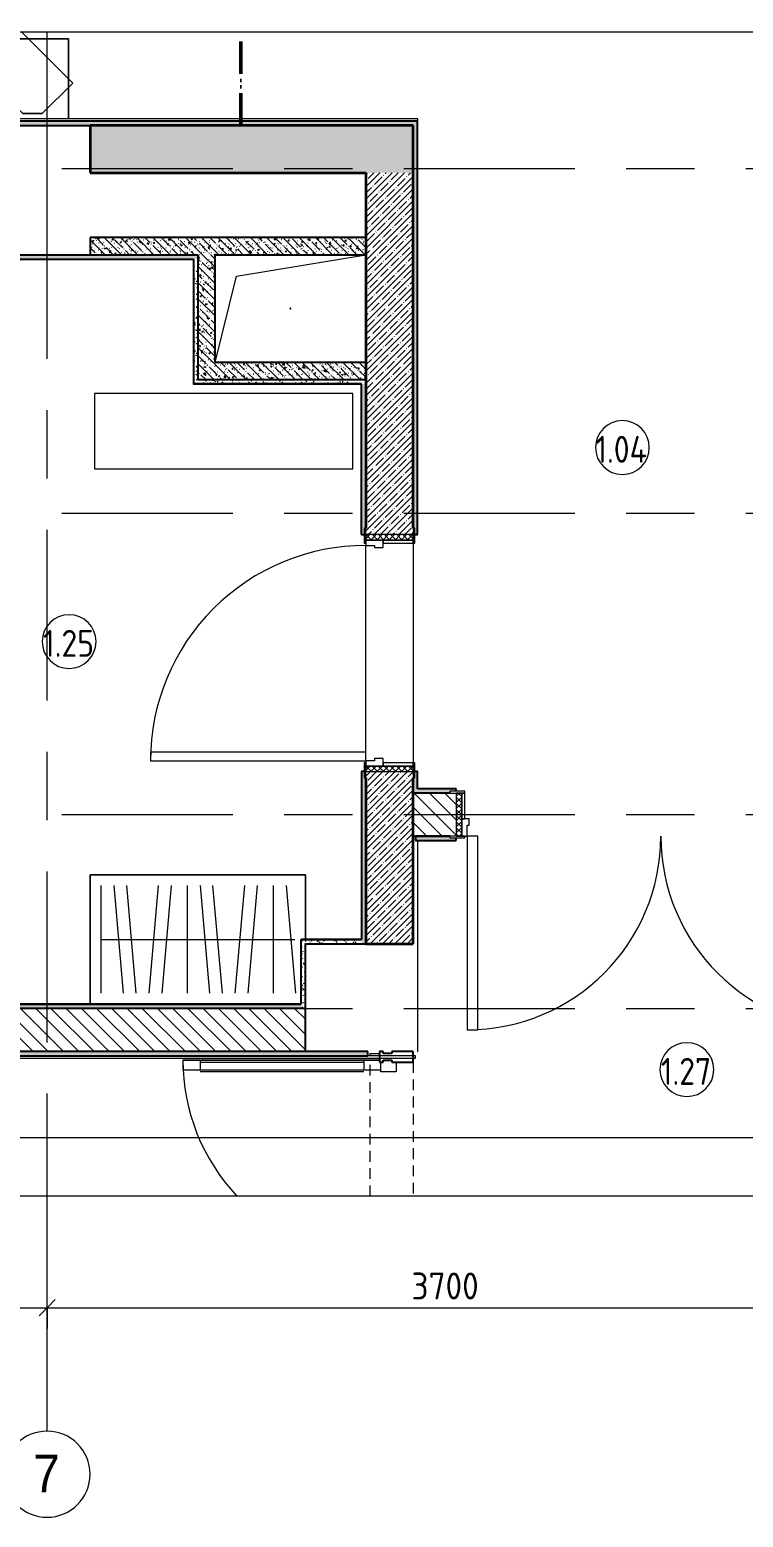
# Model space of a CAD drawing. Header units: millimetres. Extents: x 3991 to 282775, y -8553 to 29560.
# Drawn here: x 33327 to 36640, y 8736 to 15645 of the extents above; entities that cross this region are included whole.
import ezdxf

# ---------------------------------------------------------------- set-up
doc = ezdxf.new("R2010")
doc.units = ezdxf.units.MM
for name, pattern in [('200_ШТРИХ_2Т_ш3_п0_6_п0_6_п0_6_', [240, 150, -30, 0, -30, 0, -30]), ('200_ШТРИХ__ш1_п0_6_', [80, 50, -30]), ('Осевая', [1587.5, 317.5, -238.125, 793.75, -238.125])]:
    doc.linetypes.add(name, pattern=pattern)
for name, color, linetype, lineweight in [('A-ANNO-DIMS', 7, 'Continuous', 9), ('A-ANNO-DIMS-50', 7, 'Continuous', 9), ('A-AREA-IDEN', 7, 'Continuous', 9), ('A-DETL-2', 7, '200_ШТРИХ_2Т_ш3_п0_6_п0_6_п0_6_', 50), ('A-DETL-GENF', 7, 'Continuous', 9), ('A-DETL-MBND', 7, '200_ШТРИХ__ш1_п0_6_', 9), ('A-DOOR', 7, 'Continuous', 9), ('A-DOOR-1', 7, 'Continuous', 15), ('A-DOOR-FRAM', 7, 'Continuous', 15), ('A-DOOR-FRAM-1', 7, 'Continuous', 9), ('A-GENM', 7, 'Continuous', 9), ('A-GLAZ-CWMG', 7, 'Continuous', 9), ('A-GLAZ-CWMG-1', 7, 'Continuous', 25), ('A-WALL', 7, 'Continuous', 9), ('I-FURN', 7, 'Continuous', 9), ('I-WALL', 7, 'Continuous', 9), ('Оси', 7, 'Continuous', 9), ('Оси-1', 7, 'Continuous', 20), ('Оси-2', 7, 'Осевая', 9)]:
    doc.layers.add(name, color=color, linetype=linetype, lineweight=lineweight)
for name, color, linetype, lineweight, true_color in [('A-WALL-1', 7, 'Continuous', 25, 0x3c3c3c), ('A-WALL-2', 7, 'Continuous', 35, 0x3c3c3c), ('A-WALL-FNSH-1', 7, 'Continuous', 15, 0x3c3c3c)]:
    doc.layers.add(name, color=color, linetype=linetype, lineweight=lineweight, true_color=true_color)
doc.styles.add('Arial', font='arial.ttf', dxfattribs={"width": 0.9, "height": 175})
doc.styles.add('GOST Common_2', font='GOST_Common.ttf', dxfattribs={"width": 0.9, "height": 125})
doc.styles.add('ISOCPEUR', font='isocpeur.ttf', dxfattribs={"width": 0.9, "height": 125})
doc.dimstyles.new('ISO-2_5_0_9К_БОЛЬШОЙ', dxfattribs={"dimscale": 304.8, "dimtxt": 124.497647, "dimasz": 0.246063, "dimexe": 0.19685, "dimexo": 0.492126, "dimgap": 0, "dimtad": 1, "dimdec": 0, "dimrnd": 10, "dimzin": 0, "dimdsep": 46, "dimtxsty": 'ISOCPEUR', "dimblk1": 'OBLIQUE', "dimblk2": 'OBLIQUE', "dimsah": 1, "dimcen": 0.09, "dimdle": 0.19685, "dimazin": 0, "dimtfac": 1, "dimtdec": 4, "dimtix": 1, "dimtmove": 0, "dimatfit": 3, "dimfxl": 1, "dimtvp": 1, "dimtolj": 1, "dimtzin": 0, "dimarcsym": 2})
pattern_1 = [(135, (14897.196, 0), (-35.35534, -35.35534), [])]
pattern_2 = [(45, (14897.196, 0), (-28.51196, 28.51196), []), (45, (14925.71, 0), (-28.51196, 28.51196), [50.403, -10.081, 1.676, -8.404])]
pattern_3 = [(135, (14897.196, 0), (-37.71708, -37.71708), [53.34, -8.89, 1.778, -8.89]), (135, (14897.196, 37.694), (-37.71708, -37.71708), []), (50, (14897.196, 0), (63.7639, -5.57885), [6.667, -73.342]), (355, (14897.196, 0), (-12.33488, 66.86951), [5.334, -58.674]), (100.451, (14902.51, -0.465), (51.43036, 61.29098), [5.667, -62.332]), (46.184, (14897.2, 17.78), (94.87722, -14.71484), [10.001, -110.014]), (96.636, (14905.1, 16.55), (83.09115, 86.5993), [8.5, -93.497]), (351.184, (14897.2, 17.78), (83.09204, 86.5993), [8.001, -88.011]), (21, (14906.086, 13.335), (53.06449, -35.79273), [6.667, -73.342]), (326, (14906.086, 13.335), (21.63066, 64.46546), [5.334, -58.674]), (71.451, (14910.51, 10.35), (74.69646, 28.67237), [5.667, -62.332]), (37.5, (14897.196, 0), (1.080413, 29.59427), [1.676, -56.286, 1.676, -57.887, -58.896]), (37.5, (14897.196, 0), (1.080413, 29.59427), [-117.526, 1.676, -57.22]), (7.5, (14897.196, 0), (23.386368, 35.063507), [1.676, -32.283, 1.676, -54.953, -22.447]), (7.5, (14897.196, 0), (23.386368, 35.063507), [-90.589, 1.676, -20.771]), (327.5, (14877.37, 0), (47.456567, -2.005468), [1.676, -20.549, 1.676, -67.666, -92.011]), (327.5, (14877.37, 0), (47.456567, -2.005468), [-91.567, 1.676, -90.335]), (317.5, (14868.48, 0), (51.84495, 8.89904), [1.676, -27.216, 1.676, -44.374, -65.341]), (317.5, (14868.48, 0), (51.84495, 8.89904), [-74.943, 1.676, -63.665])]
pattern_4 = [(0, (14897.196, 0), (60.96, 15.24), [5.029, -40.691, 5.029, -40.691, -243.84]), (0, (14897.196, 0), (60.96, 15.24), [-91.44, 5.029, -86.411, 5.029, -40.691, -106.68]), (0, (14897.196, 0), (60.96, 15.24), [-228.6, 5.029, -25.451, 5.029, -71.171]), (120, (14920.056, 7.62), (-43.678227, 45.172909), [5.029, -40.691, 5.029, -40.691, -243.84]), (120, (14920.056, 7.62), (-43.678227, 45.172909), [-91.44, 5.029, -86.411, 5.029, -40.691, -106.68]), (120, (14920.056, 7.62), (-43.678227, 45.172909), [-228.6, 5.029, -25.451, 5.029, -71.171]), (240, (14927.676, 38.1), (-17.281773, -60.412909), [5.029, -40.691, 5.029, -40.691, -243.84]), (240, (14927.676, 38.1), (-17.281773, -60.412909), [-91.44, 5.029, -86.411, 5.029, -40.691, -106.68]), (240, (14927.676, 38.1), (-17.281773, -60.412909), [-228.6, 5.029, -25.451, 5.029, -71.171])]

# ---------------------------------------------------------------- blocks, each defined once
blk = doc.blocks.new('Дверь_Витражная_остекление_ - ДВН_CОШ в витраже-31920700-Фрагмент 1_3')
at = {"layer": 'A-DETL-GENF'}
for p, q in [((-900, 60), (-855, 60)), ((-855, 60), (-855, -10)), ((-910, -930), (-910, -17)), ((-910, -17), (-910, -930)), ((-865, -10), (-900, -10)), ((-865, -10), (-900, -10)), ((-855, -10), (-900, -10)), ((-865, -930), (-865, -10)), ((-865, -930), (-865, -10)), ((-910, -90), (-865, -90)), ((-900, -850), (-900, -90)), ((-856, -850), (-856, -90)), ((-910, -850), (-865, -850)), ((-910, -930), (-865, -930)), ((-910, -930), (-865, -930))]:
    blk.add_line(p, q, dxfattribs=at)
at = {"layer": 'A-DOOR'}
blk.add_line((-910, -930), (-910, -17), dxfattribs=at)
blk.add_arc((-910, -10), 920, 270, 313.49822, dxfattribs=at)
blk = doc.blocks.new('Прямоугольный импост - Импост структурный с накладкой - 160мм Темный-31915521-Фрагмент 1_3')
at = {"layer": 'A-GLAZ-CWMG-1'}
for p, q in [((-25, 0), (-25, 17)), ((-25, 17), (25, 17)), ((-15, 0), (-25, 0)), ((-15, -40), (-15, 0)), ((25, 0), (15, 0)), ((15, 0), (15, -40)), ((25, 17), (25, 0)), ((-25, -140), (-25, -40)), ((-25, -40), (-15, -40)), ((15, -40), (25, -40)), ((25, -40), (25, -140)), ((25, -140), (-25, -140))]:
    blk.add_line(p, q, dxfattribs=at)
blk = doc.blocks.new('110_Дверь_СКБ_1Ст_Внутренняя1 - Д-4к_п__1100x2100h_Артистические EI30-23985503-Фрагмент 1_3')
at = {"layer": 'A-DOOR'}
h = blk.add_hatch(dxfattribs=at)
h.set_pattern_fill('FP_18', color=256, style=0, pattern_type=2)
h.set_pattern_definition([(135, (1751.41, 174.685), (-14.14214, -14.14214), []), (225, (1751.41, 174.685), (14.14214, -14.14214), [])])
h.paths.add_polyline_path([(537.5, -110), (562.5, -110), (562.5, 110), (537.5, 110)])
at = {"layer": 'A-DOOR-FRAM-1'}
h = blk.add_hatch(dxfattribs=at)
h.set_pattern_fill('FP_19', color=256, style=0, pattern_type=2)
h.set_pattern_definition([(45, (-371.384, 174.685), (-14.1421, 14.1421), []), (135, (-371.384, 174.685), (-14.1421, -14.1421), [])])
h.paths.add_polyline_path([(-537.5, -110), (-512.5, -110), (-512.5, 110), (-537.5, 110)])
at = {"layer": 'A-DOOR'}
blk.add_arc((-487.5, 110), 1000, 360, 90, dxfattribs=at)
at = {"layer": 'A-DOOR-1'}
for p, q in [((-487.5, 1110), (-487.5, 110)), ((-447.5, 1110), (-487.5, 1110)), ((-447.5, 110), (-447.5, 1110)), ((-487.5, 110), (-447.5, 110))]:
    blk.add_line(p, q, dxfattribs=at)
at = {"layer": 'A-DOOR-FRAM'}
for p, q in [((-497.5, 118), (-567.5, 118)), ((-567.5, 118), (-567.5, 110)), ((-567.5, 110), (-497.5, 110)), ((-512.5, 110), (-537.5, 110)), ((-537.5, 110), (-537.5, -110)), ((-487.5, 110), (-512.5, 110)), ((-512.5, 110), (-512.5, 30)), ((-512.5, -110), (-512.5, 110)), ((-497.5, 110), (-512.5, 110)), ((-512.5, 110), (-512.5, 109)), ((-512.5, 109), (-497.5, 109)), ((-497.5, 110), (-497.5, 118)), ((-497.5, 109), (-497.5, 110)), ((-487.5, 70), (-487.5, 110)), ((-477.5, 70), (-487.5, 70)), ((-477.5, 30), (-477.5, 70)), ((512.5, 70), (502.5, 70)), ((502.5, 70), (502.5, 30)), ((512.5, 110), (512.5, 70)), ((537.5, 110), (512.5, 110)), ((592.5, 118), (522.5, 118)), ((522.5, 118), (522.5, 110)), ((537.5, 110), (522.5, 110)), ((522.5, 110), (522.5, 109)), ((522.5, 110), (592.5, 110)), ((522.5, 109), (537.5, 109)), ((537.5, 30), (537.5, 110)), ((562.5, 110), (537.5, 110)), ((537.5, 110), (537.5, -110)), ((537.5, 109), (537.5, 110)), ((562.5, -110), (562.5, 110)), ((592.5, 110), (592.5, 118)), ((-512.5, 30), (-477.5, 30)), ((-497.5, 30), (-512.5, 30)), ((-512.5, 30), (-512.5, -110)), ((-497.5, -110), (-497.5, 30)), ((502.5, 30), (537.5, 30)), ((537.5, 30), (522.5, 30)), ((522.5, 30), (522.5, -110)), ((537.5, -110), (537.5, 30)), ((-497.5, -110), (-567.5, -110)), ((-567.5, -110), (-567.5, -118)), ((-567.5, -118), (-497.5, -118)), ((-537.5, -110), (-512.5, -110)), ((-512.5, -110), (-497.5, -110)), ((-497.5, -118), (-497.5, -110)), ((522.5, -110), (537.5, -110)), ((592.5, -110), (522.5, -110)), ((522.5, -110), (522.5, -118)), ((522.5, -118), (592.5, -118)), ((537.5, -110), (562.5, -110)), ((592.5, -118), (592.5, -110))]:
    blk.add_line(p, q, dxfattribs=at)
blk = doc.blocks.new('110_Дверь_СКБ_2Ст - Д-10 1800x2100h_Актовый зал EI30-23435156-Фрагмент 1_3')
at = {"layer": 'A-DOOR'}
h = blk.add_hatch(dxfattribs=at)
h.set_pattern_fill('FP_34', color=256, style=0, pattern_type=2)
h.set_pattern_definition([(135, (1351.41, 164.685), (-14.1421, -14.1421), []), (225, (1351.41, 164.685), (14.1421, -14.1421), [])])
h.paths.add_polyline_path([(962.5, 100), (937.5, 100), (937.5, -100), (962.5, -100)])
at = {"layer": 'A-DOOR-FRAM-1'}
h = blk.add_hatch(dxfattribs=at)
h.set_pattern_fill('FP_35', color=256, style=0, pattern_type=2)
h.set_pattern_definition([(45, (-771.384, 164.685), (-14.1421, 14.1421), []), (135, (-771.384, 164.685), (-14.1421, -14.1421), [])])
h.paths.add_polyline_path([(-937.5, 100), (-937.5, -100), (-912.5, -100), (-912.5, 100)])
at = {"layer": 'A-DOOR'}
for centre, start, end in [((-887.5, 100), 0, 90), ((912.5, 100), 90, 180)]:
    blk.add_arc(centre, 900, start, end, dxfattribs=at)
at = {"layer": 'A-DOOR-1'}
for p, q in [((-887.5, 1000), (-887.5, 100)), ((-837.5, 1000), (-887.5, 1000)), ((-837.5, 100), (-837.5, 1000)), ((912.5, 1000), (862.5, 1000)), ((862.5, 1000), (862.5, 100)), ((912.5, 100), (912.5, 1000)), ((-887.5, 100), (-837.5, 100)), ((862.5, 100), (912.5, 100))]:
    blk.add_line(p, q, dxfattribs=at)
at = {"layer": 'A-DOOR-FRAM'}
for p, q in [((-897.5, 108), (-967.5, 108)), ((-967.5, 108), (-967.5, 100)), ((-967.5, 100), (-897.5, 100)), ((-912.5, 100), (-937.5, 100)), ((-937.5, 100), (-937.5, -100)), ((-887.5, 100), (-912.5, 100)), ((-912.5, 100), (-912.5, 20)), ((-912.5, -100), (-912.5, 100)), ((-897.5, 100), (-897.5, 108)), ((-887.5, 50), (-887.5, 100)), ((912.5, 100), (912.5, 50)), ((937.5, 100), (912.5, 100)), ((992.5, 108), (922.5, 108)), ((922.5, 108), (922.5, 100)), ((922.5, 100), (992.5, 100)), ((937.5, 20), (937.5, 100)), ((962.5, 100), (937.5, 100)), ((937.5, 100), (937.5, -100)), ((962.5, -100), (962.5, 100)), ((992.5, 100), (992.5, 108)), ((-912.5, 20), (-877.5, 20)), ((-897.5, 20), (-912.5, 20)), ((-912.5, 20), (-912.5, -100)), ((-897.5, -100), (-897.5, 20)), ((-877.5, 50), (-887.5, 50)), ((-877.5, 20), (-877.5, 50)), ((912.5, 50), (902.5, 50)), ((902.5, 50), (902.5, 20)), ((902.5, 20), (937.5, 20)), ((937.5, 20), (922.5, 20)), ((922.5, 20), (922.5, -100)), ((937.5, -100), (937.5, 20)), ((-897.5, -100), (-967.5, -100)), ((-967.5, -100), (-967.5, -108)), ((-967.5, -108), (-897.5, -108)), ((-937.5, -100), (-912.5, -100)), ((-912.5, -100), (-897.5, -100)), ((-897.5, -108), (-897.5, -100)), ((922.5, -100), (937.5, -100)), ((992.5, -100), (922.5, -100)), ((922.5, -100), (922.5, -108)), ((922.5, -108), (992.5, -108)), ((937.5, -100), (962.5, -100)), ((992.5, -108), (992.5, -100))]:
    blk.add_line(p, q, dxfattribs=at)
blk = doc.blocks.new('GM_Отверстие прямоугольное _в плите_ - Отверстие-21955854-Фрагмент 1_3')
at = {"layer": 'A-GENM'}
for p, q in [((-250, 150), (350, 250)), ((-350, -250), (-250, 150))]:
    blk.add_line(p, q, dxfattribs=at)
for start, end in [(360, 180), (180, 360)]:
    blk.add_arc((0, 0), 2.5, start, end, dxfattribs=at)
blk = doc.blocks.new('Шкаф с вешалками - 2000-V34-Фрагмент 1_3')
at = {"layer": 'A-DETL-GENF'}
for p, q in [((50, 550), (50, 50)), ((110, 550), (153.7, 50)), ((213.7, 50), (170, 550)), ((273.7, 50), (317.5, 550)), ((333.7, 50), (377.5, 550)), ((450, 550), (450, 50)), ((510, 550), (553.7, 50)), ((613.7, 50), (570, 550)), ((673.7, 50), (717.5, 550)), ((733.7, 50), (777.5, 550)), ((850, 550), (850, 50)), ((910, 550), (953.7, 50)), ((50, 300), (950, 300))]:
    blk.add_line(p, q, dxfattribs=at)
at = {"layer": 'I-FURN'}
for p, q in [((1000, 600), (0, 600)), ((0, 600), (0, 0)), ((0, 0), (0, 600)), ((0, 600), (1000, 600)), ((1000, 300), (1000, 600)), ((1000, 600), (1000, 300)), ((980, 0), (0, 0))]:
    blk.add_line(p, q, dxfattribs=at)
blk = doc.blocks.new('Стол базовый прямоугольный - 3_2-25582691-Фрагмент 1_3')
at = {"layer": 'I-FURN'}
for p, q in [((600, 175), (-600, 175)), ((-600, 175), (-600, -175)), ((600, -175), (600, 175)), ((-600, -175), (600, -175))]:
    blk.add_line(p, q, dxfattribs=at)
blk = doc.blocks.new('Прямоугольный импост - Импост структурный с накладкой - 160мм-31915517-Фрагмент 1_3')
at = {"layer": 'A-GLAZ-CWMG-1'}
for p, q in [((0, 17), (-50, 17)), ((-50, 17), (-50, 0)), ((-50, 0), (-40, 0)), ((-40, 0), (-40, -40)), ((-10, -40), (-10, 0)), ((-10, 0), (0, 0)), ((0, 0), (0, 17)), ((-40, -40), (-50, -40)), ((-50, -40), (-50, -140)), ((0, -40), (-10, -40)), ((0, -140), (0, -40)), ((-50, -140), (0, -140))]:
    blk.add_line(p, q, dxfattribs=at)
blk = doc.blocks.new('Акустическая система - IS6-218 B-33107863-Фрагмент 1_3')
at = {"layer": 'I-FURN'}
for p, q in [((-175, -116.8), (-175, 69.8)), ((-175, 69.8), (-175, -116.8)), ((-161.6, 83.2), (175, 83.2)), ((175, 83.2), (-161.6, 83.2)), ((175, 83.2), (175, -116.8)), ((175, -116.8), (175, 83.2)), ((-111.4, -180.4), (-175, -116.8)), ((-175, -116.8), (-111.4, -180.4)), ((175, -116.8), (111.4, -180.4)), ((111.4, -180.4), (175, -116.8)), ((111.4, -180.4), (-111.4, -180.4)), ((-111.4, -180.4), (111.4, -180.4))]:
    blk.add_line(p, q, dxfattribs=at)
blk = doc.blocks.new('Кронштейн для колонок - 1180мм-33112424-Фрагмент 1_3')
at = {"layer": 'I-FURN'}
for p, q in [((-180, 96.3), (-180, 186.2)), ((-180, 186.2), (-90, 186.2)), ((-90, 186.2), (-180, 186.2)), ((-180, 186.2), (-180, 96.3)), ((-90, 186.2), (-6.8, 186.2)), ((-6.8, 186.2), (-90, 186.2)), ((-6.8, 186.2), (180, 186.2)), ((180, 186.2), (-6.8, 186.2)), ((180, 186.2), (180, -0.6)), ((180, -0.6), (180, 186.2)), ((-180, -13.4), (-180, 96.3)), ((-180, 96.3), (-180, -13.4)), ((-180, -186.2), (-180, -13.4)), ((-180, -13.4), (-180, -186.2)), ((180, -0.6), (180, -38.7)), ((180, -38.7), (180, -0.6)), ((180, -38.7), (180, -186.2)), ((180, -186.2), (180, -38.7))]:
    blk.add_line(p, q, dxfattribs=at)
blk = doc.blocks.new('DET_L_Линия разрыва - М100-30626605-Фрагмент 1_3')
at = {"layer": 'A-DETL-GENF'}
blk.add_line((0, 0), (6070.7, 0), dxfattribs=at)
blk = doc.blocks.new('DET_L_Линия разрыва - М100-30626698-Фрагмент 1_3')
at = {"layer": 'A-DETL-GENF'}
blk.add_line((6070.7, 0), (0, 0), dxfattribs=at)
blk = doc.blocks.new('Ось сетки - D8-29747960-Фрагмент 1_3')
at = {"layer": 'Оси-1'}
for start, end in [(360, 180), (180, 360)]:
    blk.add_arc((0, 0), 4, start, end, dxfattribs=at)
blk = doc.blocks.new('DIMBLOCK48-Фрагмент 1_3')
at = {"layer": 'A-ANNO-DIMS-50'}
for p, q in [((31907.2, 9612.6), (31907.2, 9769.6)), ((33407.2, 9612.6), (33407.2, 9769.6)), ((31907.2, 9709.6), (33407.2, 9709.6)), ((31907.2, 9709.6), (31907.2, 9612.6)), ((33407.2, 9709.6), (33407.2, 9612.6))]:
    blk.add_line(p, q, dxfattribs=at)
at = {"layer": 'A-ANNO-DIMS-50', "lineweight": 20}
for p, q in [((31907.2, 9709.6), (31944.7, 9747.1)), ((33407.2, 9709.6), (33444.7, 9747.1)), ((31907.2, 9709.6), (31869.7, 9672.1)), ((33407.2, 9709.6), (33369.7, 9672.1))]:
    blk.add_line(p, q, dxfattribs=at)
at = {"layer": 'A-ANNO-DIMS-50', "color": 0, "insert": (32510, 9872.9), "char_height": 125, "width": 353.382, "attachment_point": 1, "line_spacing_factor": 1.149209, "style": 'ISOCPEUR'}
blk.add_mtext('1500', dxfattribs=at)
blk = doc.blocks.new('_Oblique')
at = {"color": 0, "linetype": 'ByBlock', "lineweight": -2}
blk.add_line((-0.5, -0.5), (0.5, 0.5), dxfattribs=at)
blk = doc.blocks.new('DIMBLOCK49-Фрагмент 1_3')
at = {"layer": 'A-ANNO-DIMS-50'}
for p, q in [((33407.2, 9612.6), (33407.2, 9769.6)), ((37107.2, 9612.6), (37107.2, 9769.6)), ((33407.2, 9709.6), (37107.2, 9709.6)), ((33407.2, 9709.6), (33407.2, 9612.6)), ((37107.2, 9709.6), (37107.2, 9612.6))]:
    blk.add_line(p, q, dxfattribs=at)
at = {"layer": 'A-ANNO-DIMS-50', "lineweight": 20}
for p, q in [((33407.2, 9709.6), (33444.7, 9747.1)), ((37107.2, 9709.6), (37144.7, 9747.1)), ((33407.2, 9709.6), (33369.7, 9672.1)), ((37107.2, 9709.6), (37069.7, 9672.1))]:
    blk.add_line(p, q, dxfattribs=at)
at = {"layer": 'A-ANNO-DIMS-50', "color": 0, "insert": (35099.2, 9872.9), "char_height": 125, "width": 379.239, "attachment_point": 1, "line_spacing_factor": 1.149209, "style": 'ISOCPEUR'}
blk.add_mtext('3700', dxfattribs=at)
blk = doc.blocks.new('Марка_Помещения - Номер-25198446-Фрагмент 1_3')
at = {"layer": 'A-AREA-IDEN'}
for start, end in [(360, 180), (180, 360)]:
    blk.add_arc((0, 0), 2.5, start, end, dxfattribs=at)

msp = doc.modelspace()

# ---------------------------------------------------------------- hatches: boundary and pattern name
at = {"layer": 'I-WALL'}
h = msp.add_hatch(dxfattribs=at)
h.set_pattern_fill('FP_13', color=256, style=0, pattern_type=2)
h.set_pattern_definition(pattern_4)
h.paths.add_polyline_path([(35107.2, 15200), (35107.2, 15220), (31176.6, 15220), (31176.6, 15200), (34110.2, 15200)])
h = msp.add_hatch(dxfattribs=at)
h.set_pattern_fill('FP_4', color=256, style=0, pattern_type=2)
h.set_pattern_definition(pattern_2)
h.paths.add_polyline_path([(34887.2, 14980), (35107.2, 14980), (35107.2, 15200), (33607.5, 15200), (33607.5, 14980), (34110.2, 14980)])
h.paths.add_polyline_path([(33007.5, 14980), (33007.5, 15200), (31176.6, 15200), (31176.6, 14980), (31787.2, 14980)])
h = msp.add_hatch(dxfattribs=at)
h.set_pattern_fill('FP_13', color=256, style=0, pattern_type=2)
h.set_pattern_definition(pattern_4)
h.paths.add_polyline_path([(35127.2, 12120), (35127.2, 12200), (35115.2, 12200), (35115.2, 12170), (35107.2, 12170), (35107.2, 12120)])
h.paths.add_polyline_path([(35115.2, 13300), (35127.2, 13300), (35127.2, 15220), (35107.2, 15220), (35107.2, 13330), (35115.2, 13330)])
h = msp.add_hatch(dxfattribs=at)
h.set_pattern_fill('FP_4', color=256, style=0, pattern_type=2)
h.set_pattern_definition(pattern_2)
h.paths.add_polyline_path([(35107.2, 11400), (35107.2, 12200), (34887.2, 12200), (34887.2, 11400)])
h.paths.add_polyline_path([(35107.2, 13300), (35107.2, 14980), (34887.2, 14980), (34887.2, 13300)])
h = msp.add_hatch(dxfattribs=at)
h.set_pattern_fill('FP_15', color=256, style=0, pattern_type=2)
h.set_pattern_definition(pattern_3)
h.paths.add_polyline_path([(34887.2, 14600), (34887.2, 14680), (33607.5, 14680), (33607.5, 14600), (34187.2, 14600)])
h = msp.add_hatch(dxfattribs=at)
h.set_pattern_fill('FP_13', color=256, style=0, pattern_type=2)
h.set_pattern_definition(pattern_4)
h.paths.add_polyline_path([(34087.2, 14580), (34107.2, 14580), (34107.2, 14600), (31787.2, 14600), (31787.2, 14580), (33259.9, 14580)])
h = msp.add_hatch(dxfattribs=at)
h.set_pattern_fill('FP_13', color=256, style=0, pattern_type=2)
h.set_pattern_definition(pattern_4)
h.paths.add_polyline_path([(34087.2, 14000), (34107.2, 14000), (34107.2, 14580), (34087.2, 14580), (34087.2, 14579)])
h = msp.add_hatch(dxfattribs=at)
h.set_pattern_fill('FP_15', color=256, style=0, pattern_type=2)
h.set_pattern_definition(pattern_3)
h.paths.add_polyline_path([(34187.2, 14020), (34187.2, 14600), (34107.2, 14600), (34107.2, 14020), (34110.2, 14020)])
h = msp.add_hatch(dxfattribs=at)
h.set_pattern_fill('FP_15', color=256, style=0, pattern_type=2)
h.set_pattern_definition(pattern_3)
h.paths.add_polyline_path([(34887.2, 14020), (34887.2, 14100), (34187.2, 14100), (34187.2, 14020)])
h = msp.add_hatch(dxfattribs=at)
h.set_pattern_fill('FP_13', color=256, style=0, pattern_type=2)
h.set_pattern_definition(pattern_4)
h.paths.add_polyline_path([(34867.2, 14000), (34887.2, 14000), (34887.2, 14020), (34107.2, 14020), (34107.2, 14000), (34110.2, 14000)])
h = msp.add_hatch(dxfattribs=at)
h.set_pattern_fill('FP_13', color=256, style=0, pattern_type=2)
h.set_pattern_definition(pattern_4)
h.paths.add_polyline_path([(34887.2, 11400), (34887.2, 12170), (34879.2, 12170), (34879.2, 12200), (34867.2, 12200), (34867.2, 11400)])
h.paths.add_polyline_path([(34879.2, 13300), (34879.2, 13330), (34887.2, 13330), (34887.2, 14000), (34867.2, 14000), (34867.2, 13300)])
h = msp.add_hatch(dxfattribs=at)
h.set_pattern_fill('FP_13', color=256, style=0, pattern_type=2)
h.set_pattern_definition(pattern_4)
h.paths.add_polyline_path([(37467.2, 12100), (37467.2, 12120), (37207.2, 12120), (37207.2, 12108), (37237.2, 12108), (37237.2, 12100)])
h.paths.add_polyline_path([(35107.2, 12100), (35277.2, 12100), (35277.2, 12108), (35307.2, 12108), (35307.2, 12120), (35107.2, 12120)])
h = msp.add_hatch(dxfattribs=at)
h.set_pattern_fill('FP_12', color=256, style=0, pattern_type=2)
h.set_pattern_definition(pattern_1)
h.paths.add_polyline_path([(37487.2, 11900), (37487.2, 12100), (37207.2, 12100), (37207.2, 11900), (37237.2, 11900)])
h.paths.add_polyline_path([(35107.2, 11900), (35307.2, 11900), (35307.2, 12100), (35107.2, 12100)])
h = msp.add_hatch(dxfattribs=at)
h.set_pattern_fill('FP_13', color=256, style=0, pattern_type=2)
h.set_pattern_definition(pattern_4)
h.paths.add_polyline_path([(37466.2, 11880), (37467.2, 11880), (37467.2, 11900), (37237.2, 11900), (37237.2, 11892), (37207.2, 11892), (37207.2, 11880), (37237.2, 11880)])
h.paths.add_polyline_path([(35307.2, 11880), (35307.2, 11892), (35277.2, 11892), (35277.2, 11900), (35117.2, 11900), (35117.2, 11880), (35277.2, 11880)])
h = msp.add_hatch(dxfattribs=at)
h.set_pattern_fill('FP_13', color=256, style=0, pattern_type=2)
h.set_pattern_definition(pattern_4)
h.paths.add_polyline_path([(34607.2, 11400), (34867.2, 11400), (34867.2, 11420), (34587.2, 11420), (34587.2, 11400)])
h = msp.add_hatch(dxfattribs=at)
h.set_pattern_fill('FP_13', color=256, style=0, pattern_type=2)
h.set_pattern_definition(pattern_4)
h.paths.add_polyline_path([(34607.2, 11100), (34607.2, 11400), (34587.2, 11400), (34587.2, 11100)])
h = msp.add_hatch(dxfattribs=at)
h.set_pattern_fill('FP_12', color=256, style=0, pattern_type=2)
h.set_pattern_definition(pattern_1)
h.paths.add_polyline_path([(31176.6, 10900), (34607.2, 10900), (34607.2, 11100), (31176.6, 11100), (31176.6, 11054.4)])
h = msp.add_hatch(dxfattribs=at)
h.set_pattern_fill('FP_13', color=256, style=0, pattern_type=2)
h.set_pattern_definition(pattern_4)
h.paths.add_polyline_path([(34587.2, 11100), (34587.2, 11120), (31787.2, 11120), (31787.2, 11100), (34110.2, 11100)])
h = msp.add_hatch(dxfattribs=at)
h.set_pattern_fill('FP_13', color=256, style=0, pattern_type=2)
h.set_pattern_definition(pattern_4)
h.paths.add_polyline_path([(34897.2, 10880), (34897.2, 10900), (31176.6, 10900), (31176.6, 10880), (34110.2, 10880)])

# ---------------------------------------------------------------- linework, layer by layer
at = {"layer": 'A-DETL-2'}
msp.add_line((34307.2, 15200), (34307.2, 15635.6), dxfattribs=at)
at = {"layer": 'A-DETL-MBND'}
for p, q in [((34907.2, 10879.5), (34907.2, 10890)), ((34907.2, 10890), (34950.5, 10890)), ((34907.2, 10227.6), (34907.2, 10868.5)), ((35107.2, 10850), (35107.2, 10227.6))]:
    msp.add_line(p, q, dxfattribs=at)
at = {"layer": 'A-WALL'}
msp.add_line((35128.2, 15220), (35127.2, 15220), dxfattribs=at)
at = {"layer": 'A-WALL-1'}
for p, q in [((35127.2, 15220), (31176.6, 15220)), ((33007.5, 15200), (33607.5, 15200)), ((35127.2, 13300), (35127.2, 15220)), ((34887.2, 14680), (33607.5, 14680)), ((33607.5, 14680), (33607.5, 14600)), ((31787.2, 14600), (34107.2, 14600)), ((31807.2, 14580), (34087.2, 14580)), ((34087.2, 14580), (34087.2, 14000)), ((34107.2, 14600), (34107.2, 14020)), ((34187.2, 14600), (34887.2, 14600)), ((34187.2, 14100), (34187.2, 14600)), ((34887.2, 14100), (34187.2, 14100)), ((34867.2, 14000), (34087.2, 14000)), ((34107.2, 14020), (34887.2, 14020)), ((34867.2, 13300), (34867.2, 14000)), ((34867.2, 13300), (34879.2, 13300)), ((35115.2, 13300), (35127.2, 13300)), ((34879.2, 12200), (34867.2, 12200)), ((34867.2, 12200), (34867.2, 11420)), ((35127.2, 12200), (35115.2, 12200)), ((35127.2, 12120), (35127.2, 12200)), ((35277.2, 12100), (35107.2, 12100)), ((35307.2, 12120), (35127.2, 12120)), ((35307.2, 12108), (35307.2, 12120)), ((35107.2, 11900), (35277.2, 11900)), ((35277.2, 11900), (35117.2, 11900)), ((35117.2, 11900), (35117.2, 11880)), ((35307.2, 11880), (35307.2, 11892)), ((35117.2, 11880), (35307.2, 11880)), ((34587.2, 11420), (34867.2, 11420)), ((34587.2, 11120), (34587.2, 11420)), ((34607.2, 11400), (34887.2, 11400)), ((34607.2, 10900), (34607.2, 11400)), ((34607.2, 11100), (31787.2, 11100)), ((31807.2, 11120), (34587.2, 11120)), ((34897.2, 10900), (31176.6, 10900)), ((31176.6, 10880), (34897.2, 10880)), ((34897.2, 10880), (34897.2, 10900))]:
    msp.add_line(p, q, dxfattribs=at)
at = {"layer": 'A-WALL-2'}
for p, q in [((35107.2, 15200), (33607.5, 15200)), ((33607.5, 15200), (33607.5, 14980)), ((35107.2, 13330), (35107.2, 15200)), ((33607.5, 14980), (34887.2, 14980)), ((34887.2, 14980), (34887.2, 13330)), ((34887.2, 12170), (34887.2, 11400)), ((35107.2, 11400), (35107.2, 12170)), ((34887.2, 11400), (35107.2, 11400))]:
    msp.add_line(p, q, dxfattribs=at)
at = {"layer": 'A-WALL-FNSH-1'}
for p, q in [((35128.2, 15231), (31176.6, 15231)), ((31176.6, 15220), (35127.2, 15220)), ((35127.2, 15220), (35127.2, 15220)), ((35128.2, 13300), (35128.2, 15231)), ((31808.2, 14579), (34086.2, 14579)), ((34086.2, 14579), (34086.2, 13999)), ((34086.2, 13999), (34866.2, 13999)), ((34866.2, 13999), (34866.2, 13300)), ((34866.2, 13300), (34867.2, 13300)), ((35127.2, 13300), (35128.2, 13300)), ((34866.2, 12200), (34866.2, 11421)), ((34867.2, 12200), (34866.2, 12200)), ((35128.2, 12200), (35127.2, 12200)), ((35128.2, 12121), (35128.2, 12200)), ((35307.2, 12121), (35128.2, 12121)), ((35307.2, 12120), (35307.2, 12121)), ((35117.2, 11880), (35117.2, 11879)), ((35117.2, 11879), (35127.2, 11879)), ((35127.2, 11879), (35127.2, 10900)), ((35128.2, 11879), (35307.2, 11879)), ((35128.2, 10900), (35128.2, 11879)), ((35307.2, 11879), (35307.2, 11880)), ((34866.2, 11421), (34586.2, 11421)), ((34586.2, 11421), (34586.2, 11121)), ((34586.2, 11121), (31808.2, 11121)), ((35117.2, 10879.5), (31176.6, 10879.5)), ((31176.6, 10868.5), (35117.2, 10868.5)), ((35117.2, 10868.5), (35117.2, 10879.5)), ((35127.2, 10900), (35128.2, 10900))]:
    msp.add_line(p, q, dxfattribs=at)
at = {"layer": 'I-WALL'}
for p, q in [((34887.2, 12290), (34887.2, 13250)), ((35107.2, 13260), (35107.2, 12240))]:
    msp.add_line(p, q, dxfattribs=at)
at = {"layer": 'Оси'}
for p, q in [((33407.2, 14385.6), (33407.2, 15635.6)), ((30082.8, 10500), (36975, 10500)), ((33407.2, 9136.3), (33407.2, 10386.3))]:
    msp.add_line(p, q, dxfattribs=at)
at = {"layer": 'Оси-2'}
for p, q in [((31332.8, 15000), (42668.1, 15000)), ((33407.2, 10386.3), (33407.2, 14385.6)), ((31332.8, 13400), (42668.1, 13400)), ((31332.8, 12000), (42668.1, 12000)), ((31332.8, 11100), (42668.1, 11100))]:
    msp.add_line(p, q, dxfattribs=at)

# ---------------------------------------------------------------- block references
at = {"layer": 'A-AREA-IDEN', "xscale": 49.99999999999998, "yscale": 49.99999999999998, "zscale": 49.99999999999998}
for p in [(36078.5, 13704.6), (33509.4, 12803.4), (36377.9, 10815.4)]:
    msp.add_blockref('Марка_Помещения - Номер-25198446-Фрагмент 1_3', p, dxfattribs=at)
at = {"layer": 'A-DETL-GENF'}
for name, p in [('DET_L_Линия разрыва - М100-30626605-Фрагмент 1_3', (31176.6, 15635.6)), ('DET_L_Линия разрыва - М100-30626698-Фрагмент 1_3', (31176.6, 10227.6))]:
    msp.add_blockref(name, p, dxfattribs=at)
at = {"layer": 'A-DOOR'}
for name, p, rotation in [('110_Дверь_СКБ_1Ст_Внутренняя1 - Д-4к_п__1100x2100h_Артистические EI30-23985503-Фрагмент 1_3', (34997.2, 12737.5), 90), ('110_Дверь_СКБ_2Ст - Д-10 1800x2100h_Актовый зал EI30-23435156-Фрагмент 1_3', (36269.7, 12000), 180), ('Дверь_Витражная_остекление_ - ДВН_CОШ в витраже-31920700-Фрагмент 1_3', (34967.5, 9950), 269.9999999999999)]:
    msp.add_blockref(name, p, dxfattribs=dict(at, rotation=rotation))
at = {"layer": 'A-GENM'}
msp.add_blockref('GM_Отверстие прямоугольное _в плите_ - Отверстие-21955854-Фрагмент 1_3', (34537.2, 14350), dxfattribs=at)
at = {"layer": 'A-GLAZ-CWMG', "extrusion": (0, 0, -1), "rotation": 270.0000000000001}
msp.add_blockref('Прямоугольный импост - Импост структурный с накладкой - 160мм Темный-31915521-Фрагмент 1_3', (-34967.5, 10875), dxfattribs=at)
at = {"layer": 'A-GLAZ-CWMG', "rotation": 89.99999999999993}
msp.add_blockref('Прямоугольный импост - Импост структурный с накладкой - 160мм-31915517-Фрагмент 1_3', (34967.5, 10900), dxfattribs=at)
at = {"layer": 'I-FURN'}
for name, p, rotation in [('Акустическая система - IS6-218 B-33107863-Фрагмент 1_3', (33343.7, 15462.5), 315.0000000000002), ('Стол базовый прямоугольный - 3_2-25582691-Фрагмент 1_3', (34227.2, 13780), 180)]:
    msp.add_blockref(name, p, dxfattribs=dict(at, rotation=rotation))
for name, p in [('Кронштейн для колонок - 1180мм-33112424-Фрагмент 1_3', (33327.2, 15417.2)), ('Шкаф с вешалками - 2000-V34-Фрагмент 1_3', (33607.2, 11120))]:
    msp.add_blockref(name, p, dxfattribs=at)
at = {"layer": 'Оси-1', "xscale": 49.99999999999998, "yscale": 49.99999999999998, "zscale": 49.99999999999998}
msp.add_blockref('Ось сетки - D8-29747960-Фрагмент 1_3', (33407.2, 8936.3), dxfattribs=at)

# ---------------------------------------------------------------- texts
at = {"layer": 'A-AREA-IDEN', "char_height": 125, "attachment_point": 1, "style": 'GOST Common_2'}
for s, insert, width in [('1.04', (35953, 13758.9), 313.861), ('1.25', (33388.5, 12857.7), 303.038), ('1.27', (36257, 10869.7), 303.038)]:
    msp.add_mtext(s, dxfattribs=dict(at, insert=insert, width=width))
at = {"layer": 'Оси', "insert": (33343.4, 9026.7), "char_height": 175, "width": 151.519, "attachment_point": 1, "style": 'Arial'}
msp.add_mtext('\\fArial|b0|i0|c204|p34|;\\W.9;7', dxfattribs=at)

# ---------------------------------------------------------------- dimensions: what is measured, and where the dimension line sits
at = {"layer": 'A-ANNO-DIMS'}
for base, p1, p2, override, picture, middle in [((33407.2, 9709.6), (31907.2, 9762.6), (33407.2, 9762.6), {"dimpost": '<>', "dimfxl": 1500}, 'DIMBLOCK48-Фрагмент 1_3', (32657.2, 9772.1)), ((37107.2, 9709.6), (33407.2, 9762.6), (37107.2, 9762.6), {"dimpost": '<>', "dimfxl": 3700}, 'DIMBLOCK49-Фрагмент 1_3', (35257.2, 9772.1))]:
    dim = msp.add_linear_dim(base=base, p1=p1, p2=p2, dimstyle='ISO-2_5_0_9К_БОЛЬШОЙ', override=override, dxfattribs=at)
    dim.commit()
    dim.dimension.update_dxf_attribs({"geometry": picture, "text_midpoint": middle})

doc.saveas('drawing.dxf')
